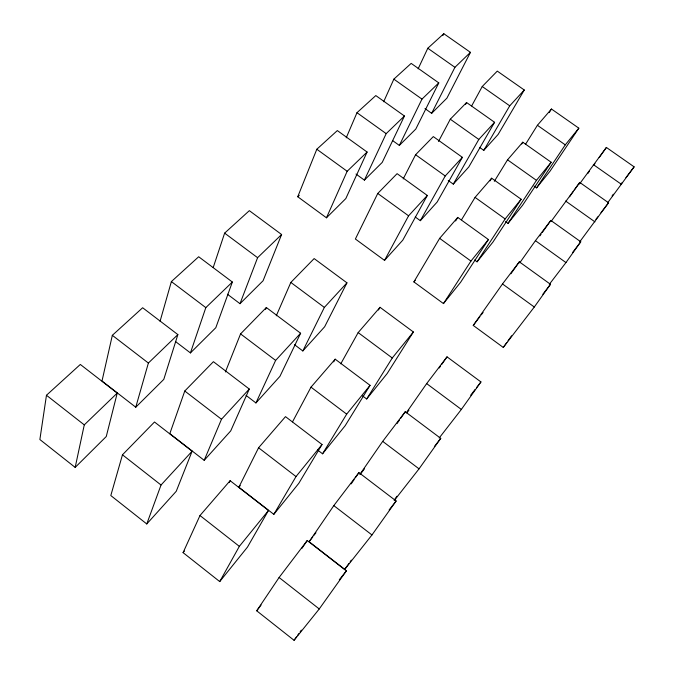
<?xml version="1.0" encoding="UTF-8"?>
<svg xmlns="http://www.w3.org/2000/svg" width="674" height="674" viewBox="0 0 674 674"><rect width="100%" height="100%" fill="white"/><g stroke="black" fill="none" stroke-linecap="round" stroke-linejoin="round"><path stroke-width="1.01" d="M46.464 395.259L39.876 439.524L75.176 467.411L106.265 436.525L117.234 393.094L80.324 364.457L46.464 395.259L84.275 424.881L75.176 467.411M112.331 335.323L102.001 381.029L135.76 407.222L163.782 379.395L177.869 334.599L142.644 307.748L112.331 335.323L148.381 363.042L135.76 407.222M160.067 321.287L171.381 281.589L198.678 256.752L232.362 282.027L215.806 327.716L190.43 352.923L175.501 341.533M122.466 454.798L110.806 495.55L146.772 523.959L176.243 491.287L192.124 451.201L154.498 422.008L122.466 454.798L161.035 485.019L146.772 523.959M213.203 267.553L224.627 233.137L249.338 210.659L281.606 234.518L263.087 280.746L239.995 303.688L227.416 294.218M190.43 352.923L205.823 307.63L232.362 282.027M184.769 391.021L169.823 433.652L204.188 460.317L230.719 430.905L249.287 389.041L213.414 361.694L184.769 391.021L221.493 419.262L204.188 460.317M239.995 303.688L257.594 257.687L281.606 234.518M225.386 371.972L240.567 333.9L266.34 307.521L300.612 333.234L279.946 376.319L255.935 402.942L246.069 395.402M297.739 196.749L316.814 149.249L337.337 130.579L367.103 152.038L345.821 198.569L326.46 217.803L297.739 196.749L299.273 195.308M265.531 309.45L266.34 307.521M346.225 137.833L356.984 112.701L375.806 95.573L404.451 116.012L382.209 162.426L364.39 180.127L355.998 174.044M276.281 315.794L290.831 282.44L314.143 258.58L346.95 282.844L324.657 326.755L302.828 350.952L294.53 344.709M326.46 217.803L347.169 171.272L367.103 152.038M383.658 101.757L393.852 79.153L411.174 63.39L438.782 82.894L415.799 129.054L399.337 145.416L392.656 140.622M183.075 552.638L199.993 515.534L230.12 480.688L268.488 510.454L247.501 547.061L219.724 581.586L183.075 552.638L184.44 551.037M255.935 402.942L275.624 360.405L300.612 333.234M364.39 180.127L386.177 133.637L404.451 116.012M418.141 68.815L427.805 48.25L443.795 33.7L470.444 52.345L446.896 98.168L431.646 113.325L424.982 108.59M442.885 35.596L443.795 33.7M229.219 482.559L230.12 480.688M399.337 145.416L421.975 99.112L438.782 82.894M377.752 193.463L355.383 239.017L384.525 260.383L402.808 240.121L427.308 195.46L397.087 173.665L377.752 193.463L408.579 215.823L384.525 260.383M302.828 350.952L324.354 307.411L346.95 282.844M238.857 487.209L258.58 447.772L285.49 416.642L322.037 444.503L298.818 483.309L273.829 514.346L238.857 487.209L240.214 485.617M431.646 113.325L454.925 67.316L470.444 52.345M403.212 178.93L415.588 154.734L433.306 136.595L462.372 157.328L437.148 202.04L420.332 220.684L415.226 216.986M438.504 141.489L450.291 119.205L466.585 102.524L494.581 122.297L468.834 166.916L453.307 184.137L448.227 180.489M292.516 421.865L310.992 387.154L335.18 359.175L370.06 385.343L345.155 425.732L322.56 453.804L317.547 449.971M465.591 104.377L466.585 102.524M471.682 105.911L482.239 86.508L497.277 71.107L524.279 90.004L498.145 134.421L483.772 150.361L479.551 147.362M333.697 361.896L335.18 359.175M420.332 220.684L445.219 175.981L462.372 157.328M340.766 363.842L358.164 332.594L380.026 307.31L413.381 331.979L387.205 373.489L366.673 398.991L362.57 395.899M219.724 581.586L239.346 546.361L268.488 510.454M378.476 310.032L380.026 307.31M453.307 184.137L478.81 139.442L494.581 122.297M483.772 150.361L509.729 105.826L524.279 90.004M273.829 514.346L296.012 476.56L322.037 444.503M413.887 281.909L439.642 238.352L457.747 217.416L488.423 239.54L460.62 282.263L443.458 303.586L413.887 281.909L415.251 280.308M455.616 220.979L457.747 217.416M461.564 219.732L475.069 197.381L491.649 178.206L521.137 199.243L492.854 242.21L477.074 261.824L474.563 260.004M322.56 453.804L346.68 414.139L370.06 385.343M490.006 180.893L491.649 178.206M494.328 181.314L507.539 159.831L522.78 142.206L551.163 162.249L522.569 205.292L508.011 223.38L505.517 221.594M521.668 143.992L522.78 142.206M366.673 398.991L392.268 357.987L413.381 331.979M525.383 144.548L537.405 125.28L551.467 109.02L578.831 128.17L550.06 171.137L536.58 187.886L534.019 186.066M549.226 112.592L551.467 109.02M443.458 303.586L470.949 261.065L488.423 239.54M477.074 261.824L505.138 218.949L521.137 199.243M508.011 223.38L536.462 180.362L551.163 162.249M536.58 187.886L565.275 144.868L578.831 128.17M256.718 610.804L279.095 577.5L307.234 540.523L346.369 570.886L319.249 608.959L294.058 640.3L256.718 610.804L261.099 605.025M301.927 548.358L307.234 540.523M309.122 541.736L333.807 505.618L358.922 472.617L396.144 500.993L371.964 534.954L344.734 569.361L309.122 541.736L312.846 536.824M351.179 483.873L354.153 479.543M355.341 477.807L358.922 472.617M359.823 474.471L382.697 441.369L405.251 411.738L440.745 438.37L419.043 468.851L394.155 500.647M397.003 423.609L399.362 420.214M400.541 418.52L405.251 411.738M406.211 412.943L426.659 383.599L447.022 356.849L480.941 381.939L461.353 409.438L439.17 438.016M439.229 367.996L440.425 366.277M441.622 364.567L447.022 356.849M473.249 325.432L502.501 283.956L519.334 261.832L550.481 284.293L534.297 307.024L503.267 347.439L473.249 325.432L480.006 316.527M510.909 273.754L519.334 261.832M519.679 262.927L535.434 240.677L550.843 220.432L580.761 241.781L565.958 262.574L549.327 284.31M539.874 235.892L541.096 234.173M542.317 232.454L550.843 220.432M551.222 221.283L579.758 182.435L608.546 202.773L579.834 241.688M569.538 196.8L573.144 191.728M574.349 190.043L579.758 182.435M579.497 184.019L606.389 147.446L634.124 166.849L607.729 202.689M587.711 173.631L589.514 171.095M593.735 165.181L594.94 163.496M599.161 157.581L606.389 147.446M294.058 640.3L296.484 636.913M297.689 635.22L298.902 633.526M300.115 631.824L301.32 630.131M344.734 569.361L348.93 563.489M350.135 561.813L351.331 560.128M394.551 499.628L396.969 496.241M503.267 347.439L506.823 342.459M508.011 340.8L511.566 335.821M314.084 535.19L315.946 532.738M360.674 473.797L364.423 468.86M407.054 412.665L408.916 410.213M481.236 314.91L483.081 312.475M612.085 195.89L613.348 194.23M620.906 184.272L622.161 182.612M625.944 177.633L634.124 166.849M595.942 219.328L597.83 216.843M600.981 212.706L608.546 202.773M572.597 252.48L580.761 241.781M542.84 294.268L550.481 284.293M470.663 395.225L475.162 389.412M476.442 387.752L480.941 381.939M434.376 446.542L440.745 438.37M389.142 509.906L396.144 500.993M339.317 579.733L346.369 570.886M161.035 485.019L192.124 451.201M221.493 419.262L249.287 389.041M408.579 215.823L427.308 195.46M84.275 424.881L117.234 393.094M148.381 363.042L177.869 334.599M427.805 48.25L454.925 67.316M482.239 86.508L509.729 105.826M537.405 125.28L565.275 144.868M593.339 164.591L621.596 184.449M393.852 79.153L421.975 99.112M450.291 119.205L478.81 139.442M507.539 159.831L536.462 180.362M565.604 201.037L594.948 221.864M356.984 112.701L386.177 133.637M415.588 154.734L445.219 175.981M475.069 197.381L505.138 218.949M535.434 240.677L565.958 262.574M316.814 149.249L347.169 171.272M439.642 238.352L470.949 261.065M502.501 283.956L534.297 307.024M224.627 233.137L257.594 257.687M290.831 282.44L324.354 307.411M358.164 332.594L392.268 357.987M426.659 383.599L461.353 409.438M171.381 281.589L205.823 307.63M240.567 333.9L275.624 360.405M310.992 387.154L346.68 414.139M382.697 441.369L419.043 468.851M258.58 447.772L296.012 476.56M333.807 505.618L371.964 534.954M199.993 515.534L239.346 546.361M279.095 577.5L319.249 608.959"/></g></svg>
